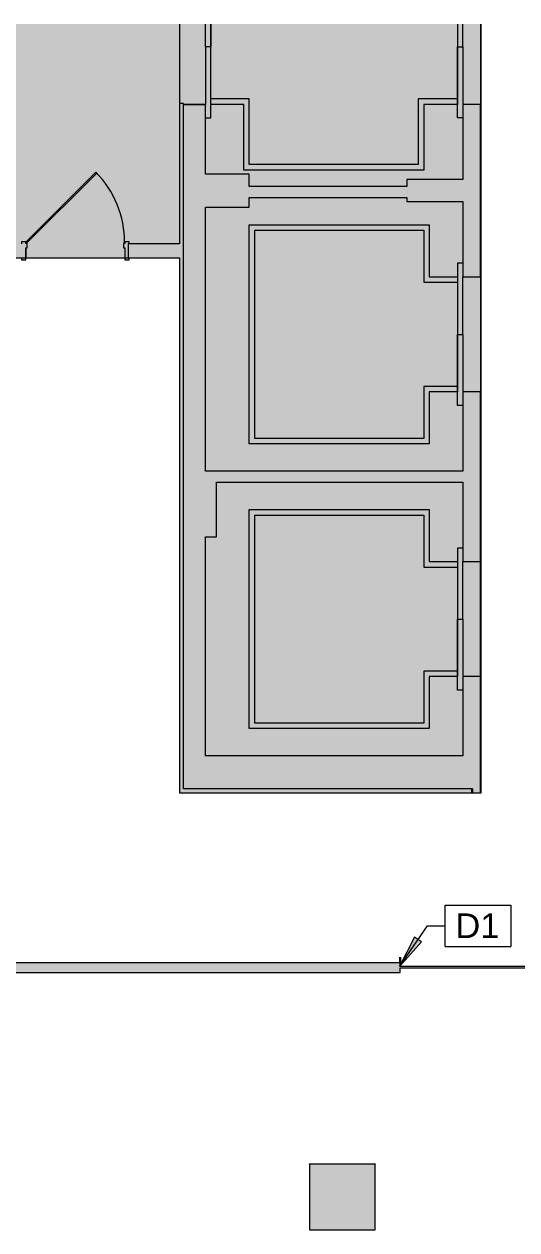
# Model space of a CAD drawing. Header units: inches. Extents: x 0 to 1865, y 0 to 1094.
# Drawn here: x 1324.8 to 1504.7, y 653.4 to 1093.8 of the extents above; entities that cross this region are included whole.
import ezdxf

# ---------------------------------------------------------------- set-up
doc = ezdxf.new("R2010")
doc.units = ezdxf.units.IN
doc.header["$MEASUREMENT"] = 0
doc.linetypes.add('Demolished', pattern=[0.1875, 0.125, -0.0625])
for name, color, linetype, lineweight in [('A-ANNO-KEYN', 231, 'Continuous', 9), ('A-DETL', 90, 'Continuous', 9), ('A-DETL-GENF', 92, 'Continuous', 9), ('A-DOOR', 31, 'Continuous', 13), ('A-WALL', 113, 'Continuous', 13), ('A-WALL-PATT', 111, 'Continuous', 13), ('B-CL', 7, 'Continuous', 9), ('CORE', 7, 'Continuous', 9), ('CORRIDOR', 7, 'Continuous', 9), ('I-WALL', 2, 'Continuous', 13), ('S-COLS', 52, 'Continuous', 13), ('Victor Bldg - 5th Floor_LINK_dwg', 8, 'Continuous', 9)]:
    doc.layers.add(name, color=color, linetype=linetype, lineweight=lineweight)
doc.styles.add('Arial', font='arial.ttf', dxfattribs={"height": 9})

# ---------------------------------------------------------------- blocks, each defined once
blk = doc.blocks.new('Victor Bldg - 5th Floor_LINK_dwg-6972324-Level XX  DEMOLITION')
at = {"layer": 'B-CL'}
blk.add_line((1429, 677.43), (1429, 677.5), dxfattribs=at)
at = {"layer": 'B-CL', "flags": 128}
blk.add_lwpolyline([(1429, 677.5), (1453, 677.5), (1453, 677.43)], dxfattribs=at)
at = {"layer": 'CORE'}
for p, q in [((1381.5, 1093.8), (1381.5, 1064.75)), ((1393, 1066.5), (1393, 1093.8)), ((1393, 1064.5), (1393, 1093.8)), ((1491.5, 1064.5), (1491.5, 1064.41)), ((1491.5, 1001.5), (1491.5, 959.5)), ((1491.5, 855.5), (1491.5, 897.5)), ((1488.25, 813), (1488.5, 813))]:
    blk.add_line(p, q, dxfattribs=at)
at = {"layer": 'CORE', "flags": 128}
for points in [[(1393, 1093.8), (1393, 1085.5), (1391, 1085.5), (1391, 1093.8)], [(1483, 1093.8), (1483, 1066.5), (1468.72, 1066.5), (1468.72, 1042.51), (1407, 1042.51), (1407, 1066.5), (1393, 1066.5)], [(1483, 1093.8), (1483, 1064.5), (1470.72, 1064.5), (1470.72, 1040.51), (1405, 1040.51), (1405, 1064.5), (1393, 1064.5)], [(1483, 1093.8), (1483, 1085.5), (1485, 1085.5), (1485, 1093.8)], [(1491.5, 1093.8), (1491.5, 1064.5), (1485, 1064.5), (1485, 1064.41)], [(1391, 1059.54), (1393, 1059.54), (1393, 1085.5), (1391, 1085.5), (1391, 1064.41)], [(1485, 1059.54), (1483, 1059.54), (1483, 1085.5), (1485, 1085.5), (1485, 1064.41)], [(1383, 1064.5), (1391, 1064.5), (1391, 1064.41)], [(1407, 1020.5), (1472.72, 1020.5), (1472.72, 1001.5), (1483, 1001.5), (1483, 959.5), (1472.72, 959.5), (1472.72, 940.5), (1407, 940.5), (1407, 1020.5)], [(1409, 1018.5), (1470.72, 1018.5), (1470.72, 999.5), (1483, 999.5), (1483, 961.5), (1470.72, 961.5), (1470.72, 942.5), (1409, 942.5), (1409, 1018.5)], [(1325.38, 1008.5), (1325.5, 1008.5), (1325.5, 1012.13)], [(1485, 1006.46), (1483, 1006.46), (1483, 980.5), (1485, 980.5), (1485, 1001.5)], [(1485, 954.54), (1483, 954.54), (1483, 980.5), (1485, 980.5), (1485, 959.5)], [(1407, 916.5), (1472.72, 916.5), (1472.72, 897.5), (1483, 897.5), (1483, 855.5), (1472.72, 855.5), (1472.72, 836.5), (1407, 836.5), (1407, 916.5)], [(1409, 914.5), (1470.72, 914.5), (1470.72, 895.5), (1483, 895.5), (1483, 857.5), (1470.72, 857.5), (1470.72, 838.5), (1409, 838.5), (1409, 914.5)], [(1485, 902.46), (1483, 902.46), (1483, 876.5), (1485, 876.5), (1485, 897.5)], [(1485, 850.54), (1483, 850.54), (1483, 876.5), (1485, 876.5), (1485, 855.5)]]:
    blk.add_lwpolyline(points, dxfattribs=at)
at = {"layer": 'CORRIDOR', "color": 10, "lineweight": 30}
for p, q in [((1462.13, 750.93), (1462.13, 753)), ((1462.13, 751.56), (1462.13, 750.94))]:
    blk.add_line(p, q, dxfattribs=at)
at = {"layer": 'CORRIDOR', "color": 250, "lineweight": 20}
blk.add_line((1462.13, 751.56), (1462.13, 750.94), dxfattribs=at)
blk = doc.blocks.new('Concrete-Rectangular-Column - 24_ X 24_-6973359-Level XX  DEMOLITION')
at = {"layer": 'S-COLS', "lineweight": 9}
blk.add_hatch(color=7, dxfattribs=at).paths.add_polyline_path([(12, -12), (12, 12), (-12, 12), (-12, -12)], flags=0)
at = {"layer": 'S-COLS', "color": 8, "lineweight": 20}
for p, q in [((12, 12), (-12, 12)), ((-12, 12), (-12, -12)), ((12, -12), (12, 12)), ((-12, -12), (12, -12))]:
    blk.add_line(p, q, dxfattribs=at)
blk = doc.blocks.new('Door - Single - Solid Door-6981945-Level XX  DEMOLITION')
at = {"layer": 'A-DOOR'}
h = blk.add_hatch(color=50, dxfattribs=at)
h.paths.add_polyline_path([(23.48, -3.16), (23.62, -3.16), (23.62, -2.41), (23.24, -2.41), (23.24, 2.59), (23.62, 2.59), (23.62, 3.34), (22.12, 3.34), (22.12, 2.71), (21.62, 2.71), (21.62, 1.21), (22.12, 1.21), (22.12, -3.16), (23.24, -3.16)], flags=0)
h.paths.add_polyline_path([(-15.26, -3.16), (-14.13, -3.16), (-14.13, 1.21), (-13.63, 1.21), (-13.63, 2.71), (-14.13, 2.71), (-14.13, 3.34), (-15.63, 3.34), (-15.63, 2.59), (-15.26, 2.59), (-15.26, -2.41), (-15.63, -2.41), (-15.63, -3.16)], flags=0)
at = {"layer": 'A-DOOR', "color": 8, "lineweight": 20}
for p, q in [((-14.01, 3.34), (11.45, 28.79)), ((11.8, 28.44), (-13.65, 2.99)), ((11.45, 28.79), (11.8, 28.44)), ((-15.63, 3.34), (-15.63, 2.59)), ((-14.13, 3.34), (-15.63, 3.34)), ((-14.13, 2.71), (-14.13, 3.34)), ((-13.63, 2.71), (-14.13, 2.71)), ((-14.13, -3.16), (-14.13, 1.21)), ((-14.13, 1.21), (-13.63, 1.21)), ((-13.65, 2.99), (-14.01, 3.34)), ((-13.63, 1.21), (-13.63, 2.71)), ((22.12, 2.71), (21.62, 2.71)), ((21.62, 2.71), (21.62, 1.21)), ((21.62, 1.21), (22.12, 1.21)), ((23.62, 3.34), (22.12, 3.34)), ((22.12, 3.34), (22.12, 2.71)), ((22.12, 1.21), (22.12, -3.16)), ((23.62, 2.59), (23.62, 3.34)), ((-15.63, -2.41), (-15.63, -3.16)), ((-15.63, -3.16), (-14.13, -3.16)), ((22.12, -3.16), (23.62, -3.16)), ((23.62, -3.16), (23.62, -2.41))]:
    blk.add_line(p, q, dxfattribs=at)
at = {"layer": 'A-DOOR', "lineweight": 9}
blk.add_arc((-14.01, 3.34), 36, 359.5, 45, dxfattribs=at)
blk = doc.blocks.new('Keynote Tag - Keynote Number - Boxed-135510-Level XX  DEMOLITION')
at = {"layer": 'A-ANNO-KEYN'}
for p, q in [((-0.125, -0.0792), (-0.125, 0.0781)), ((-0.125, 0.0781), (0.125, 0.0781)), ((0.125, 0.0781), (0.125, -0.0792)), ((-0.125, -0.0792), (0.125, -0.0792))]:
    blk.add_line(p, q, dxfattribs=at)

msp = doc.modelspace()

# ---------------------------------------------------------------- hatches: boundary and pattern name
at = {"layer": 'A-ANNO-KEYN'}
msp.add_hatch(color=256, dxfattribs=at).paths.add_polyline_path([(1461.84, 749.61), (1469.96, 758.59), (1467.35, 760.39)], flags=0)
at = {"layer": 'A-DETL-GENF'}
h = msp.add_hatch(color=254, dxfattribs=at)
h.paths.add_polyline_path([(1864.71, 15.5), (1864.71, 749.5), (1858.12, 749.5), (1858.12, 714.25), (1802, 714.25), (1802, 677.43), (1813, 677.43), (1813, 653.43), (1802, 653.43), (1802, 411.93), (1641.06, 411.93), (1641.06, 27.5), (1683, 27.5), (1683, 15.5), (1738, 15.5), (1738, 27.5), (1744, 27.5), (1744, 15.5), (1799, 15.5), (1799, 27.5), (1819, 27.5), (1819, 41.5), (1843, 41.5), (1843, 27.5), (1863, 27.5), (1863, 15.5)], flags=0)
h.paths.add_polyline_path([(1799, 293.5), (1789, 293.5), (1789, 317.5), (1813, 317.5), (1813, 293.5), (1801.1, 293.5)], flags=0)
h.paths.add_polyline_path([(1491.5, 813), (1491.69, 813), (1491.69, 1093.8), (1321.5, 1093.8), (1321.5, 1013.5), (1323.88, 1013.5), (1323.88, 1014.25), (1325.38, 1014.25), (1325.38, 1013.62), (1325.88, 1013.62), (1325.88, 1012.12), (1325.38, 1012.12), (1325.38, 1008.5), (1361.63, 1008.5), (1361.63, 1012.12), (1361.13, 1012.12), (1361.13, 1013.62), (1361.63, 1013.62), (1361.63, 1014.25), (1363.13, 1014.25), (1363.13, 1013.5), (1381.5, 1013.5), (1381.5, 1064.75), (1383, 1064.75), (1383, 1064.41), (1391, 1064.41), (1391, 1039), (1407, 1039), (1407, 1034.5), (1464.5, 1034.5), (1464.5, 1037), (1485, 1037), (1485, 1064.41), (1491.5, 1064.41), (1491.5, 1001.5), (1485, 1001.5), (1485, 1029), (1464.5, 1029), (1464.5, 1030.5), (1407, 1030.5), (1407, 1027), (1391, 1027), (1391, 930.5), (1485, 930.5), (1485, 959.5), (1491.5, 959.5), (1491.5, 897.5), (1485, 897.5), (1485, 926.5), (1395, 926.5), (1395, 906.5), (1391, 906.5), (1391, 826.5), (1485, 826.5), (1485, 855.5), (1491.5, 855.5), (1491.5, 813.33)], flags=0)
h.paths.add_polyline_path([(1488.25, 813), (1488.5, 813), (1488.5, 814.5), (1488.25, 814.5), (1488.25, 813.5)], flags=0)
h.paths.add_polyline_path([(1286.63, 813), (1286.63, 815.63), (1286.13, 815.63), (1286.13, 817.13), (1286.63, 817.13), (1286.63, 817.75), (1288.13, 817.75), (1288.13, 817), (1290.75, 817), (1290.75, 856.63), (1295.88, 856.63), (1295.88, 865.13), (1290.75, 865.13), (1290.75, 912.38), (1294.25, 912.38), (1294.25, 868.63), (1318, 868.63), (1318, 912.38), (1315.44, 912.38), (1315.44, 912.5), (993.06, 912.5), (993.06, 951.5), (990.43, 951.5), (990.43, 950.75), (988.93, 950.75), (988.93, 956.13), (988.43, 956.17), (988.43, 957.63), (988.93, 957.63), (988.93, 958.25), (990.43, 958.25), (990.43, 957.5), (993.06, 957.5), (993.06, 1017.06), (1016.5, 1017.06), (1016.5, 1037.5), (1036, 1037.5), (1036, 1093.8), (867.44, 1093.8), (867.44, 957.5), (951.18, 957.5), (951.18, 958.25), (952.68, 958.25), (952.68, 957.63), (953.18, 957.63), (953.18, 956.13), (952.68, 956.13), (952.68, 950.75), (951.18, 950.75), (951.18, 951.5), (833.56, 951.5), (833.56, 907.5), (848.81, 907.5), (848.81, 908.25), (850.31, 908.25), (850.31, 905.37), (850.81, 905.37), (850.81, 904), (886.06, 904), (886.06, 905.37), (886.56, 905.37), (886.56, 908.25), (888.06, 908.25), (888.06, 907.5), (902.81, 907.5), (902.81, 951.31), (907.31, 951.31), (907.31, 817.56), (1002.88, 817.56), (1002.88, 818.31), (1004.38, 818.31), (1004.38, 814.44), (1004.88, 814.44), (1004.88, 813), (1040.13, 813), (1040.13, 814.44), (1040.63, 814.44), (1040.63, 818.31), (1042.13, 818.31), (1042.13, 817.56), (1052, 817.56), (1052, 813.06), (1042.13, 813.06), (1042.13, 813), (1052.5, 813), (1052.5, 912.38), (1058.5, 912.38), (1058.5, 817), (1248.88, 817), (1248.88, 817.75), (1250.38, 817.75), (1250.38, 817.13), (1250.88, 817.13), (1250.88, 815.63), (1250.38, 815.63), (1250.38, 813), (1286.5, 813)], flags=0)
h.paths.add_polyline_path([(962.94, 813), (1002.88, 813), (1002.88, 813.06), (902.81, 813.06), (902.81, 813), (929.68, 813)], flags=0)
h.paths.add_polyline_path([(1633.75, 813.25), (1633.75, 814.5), (1633.5, 814.5), (1633.5, 813.25)], flags=0)
h.paths.add_polyline_path([(1321.5, 817), (1321.5, 865.13), (1299.38, 865.13), (1299.38, 817), (1303.1, 817)], flags=0)
h.paths.add_polyline_path([(1295.88, 817), (1295.88, 853.13), (1294.25, 853.13), (1294.25, 817)], flags=0)
h.paths.add_polyline_path([(1737.06, 817.75), (1864.71, 817.75), (1864.71, 994.5), (1841.99, 994.5), (1841.99, 1002.5), (1843.49, 1002.5), (1843.49, 1093.8), (1737.13, 1093.8), (1737.13, 932.5), (1737.25, 932.5), (1737.25, 924.5), (1737.13, 924.5), (1737.13, 826.5), (1737.06, 826.5), (1737.06, 818.54)], flags=0)
h.paths.add_polyline_path([(1710.5, 817.75), (1710.5, 826.5), (1730.63, 826.5), (1730.63, 924.5), (1710.5, 924.5), (1710.5, 926.5), (1657.5, 926.5), (1657.5, 924.5), (1637, 924.5), (1637, 897.5), (1630.5, 897.5), (1630.5, 855.5), (1637, 855.5), (1637, 826.5), (1657.5, 826.5), (1657.5, 817.75)], flags=0)
h.paths.add_polyline_path([(1321.5, 912.38), (1321.5, 927.56), (1321.44, 927.56), (1321.44, 912.38)], flags=0)
h.paths.add_polyline_path([(996.56, 916), (1023.22, 916), (1023.22, 936.5), (1026.38, 936.5), (1026.38, 1013.5), (1016.5, 1013.5), (1016.5, 1013.56), (996.56, 1013.56), (996.56, 927.4)], flags=0)
h.paths.add_polyline_path([(1047.22, 924.5), (1208, 924.5), (1208, 932.5), (1047.22, 932.5)], flags=0)
h.paths.add_polyline_path([(1213, 924.5), (1315.44, 924.5), (1315.42, 924.56), (1257.19, 924.56), (1257.19, 956.69), (1213, 956.69), (1213, 924.56)], flags=0)
h.paths.add_polyline_path([(1291.79, 927.56), (1318, 927.56), (1318, 927.94), (1317.25, 927.94), (1317.25, 929.44), (1317.88, 929.44), (1317.88, 929.94), (1319.38, 929.94), (1319.38, 929.44), (1321.5, 929.44), (1321.5, 965.69), (1319.38, 965.69), (1319.38, 965.19), (1317.88, 965.19), (1317.88, 965.69), (1317.25, 965.69), (1317.25, 967.19), (1318, 967.19), (1318, 1004.12), (1261, 1004.12), (1261, 1009.12), (1318, 1009.12), (1318, 1066.12), (1042, 1066.12), (1042, 936.5), (1090, 936.5), (1090, 960.5), (1095, 960.5), (1095, 936.5), (1208, 936.5), (1208, 960.69), (1261.19, 960.69), (1261.19, 927.56), (1279.4, 927.56)], flags=0)
h.paths.add_polyline_path([(1710.5, 930.5), (1710.5, 932.5), (1730.63, 932.5), (1730.63, 1093.8), (1630.5, 1093.8), (1630.5, 1064.5), (1637, 1064.5), (1637, 1001.5), (1630.5, 1001.5), (1630.5, 959.5), (1637, 959.5), (1637, 932.5), (1657.5, 932.5), (1657.5, 930.5), (1698.98, 930.5)], flags=0)
h.paths.add_polyline_path([(1029.88, 936.5), (1038.5, 936.5), (1038.5, 1013.5), (1029.88, 1013.5), (1029.88, 938.81)], flags=0)
h.paths.add_polyline_path([(853, 957.5), (861.94, 957.5), (861.94, 1093.8), (838, 1093.8), (838, 1037.5), (853, 1037.5), (853, 1013.5), (838, 1013.5), (838, 957.5)], flags=0)
h.paths.add_polyline_path([(1847.99, 1002.5), (1864.71, 1002.5), (1864.71, 1045.5), (1847.99, 1045.5), (1847.99, 1026.5)], flags=0)
h.paths.add_polyline_path([(694.08, 1017), (765, 1017), (765, 1093.8), (12, 1093.8), (12, 1064.5), (34.13, 1064.5), (34.13, 1017), (493.14, 1017), (493.14, 1037.5), (517.14, 1037.5), (517.14, 1017), (668.63, 1017)], flags=0)
h.paths.add_polyline_path([(1847.99, 1052), (1864.71, 1052), (1864.71, 1093.8), (1847.99, 1093.8)], flags=0)
h.paths.add_polyline_path([(1042, 1070.12), (1318, 1070.12), (1318, 1080.12), (1042, 1080.12)], flags=0)
h.paths.add_polyline_path([(1318, 1084.12), (1318, 1093.8), (1042, 1093.8), (1042, 1084.12), (1279.4, 1084.12)], flags=0)
at = {"layer": 'A-WALL-PATT', "lineweight": 9}
for points in [[(1383, 814.5), (1383, 1064.75), (1381.5, 1064.75), (1381.5, 814.5)], [(1391, 1039), (1391, 1064.41), (1383, 1064.41), (1383, 1039)], [(1485, 1037), (1491.5, 1037), (1491.5, 1064.41), (1485, 1064.41)], [(1391, 1027), (1407, 1027), (1407, 1039), (1383, 1039), (1383, 1027)], [(1485, 1029), (1491.5, 1029), (1491.5, 1037), (1464.5, 1037), (1464.5, 1029)], [(1464.5, 1030.5), (1464.5, 1034.5), (1407, 1034.5), (1407, 1030.5)], [(1391, 930.5), (1391, 1027), (1383, 1027), (1383, 930.5)], [(1485, 1001.5), (1491.5, 1001.5), (1491.5, 1029), (1485, 1029)], [(1488.5, 897.5), (1491.5, 897.5), (1491.5, 959.5), (1485, 959.5), (1485, 897.5)], [(1395, 906.5), (1395, 930.5), (1383, 930.5), (1383, 906.5), (1391, 906.5)], [(1396.46, 926.5), (1485, 926.5), (1485, 930.5), (1395, 930.5), (1395, 926.5)], [(1383, 814.5), (1391, 814.5), (1391, 906.5), (1383, 906.5), (1383, 818.54)], [(1491.5, 826.5), (1491.5, 855.5), (1485, 855.5), (1485, 826.5), (1488.5, 826.5)], [(1462.13, 814.5), (1488.5, 814.5), (1488.5, 826.5), (1391, 826.5), (1391, 814.5), (1453, 814.5)], [(1491.5, 813), (1491.5, 826.5), (1488.5, 826.5), (1488.5, 813)], [(1453, 813), (1488.25, 813), (1488.25, 814.5), (1381.5, 814.5), (1381.5, 813), (1429, 813)], [(1286.5, 747.43), (1462.13, 747.43), (1462.13, 750.93), (964.81, 750.93), (964.81, 747.43), (1260.69, 747.43)]]:
    msp.add_hatch(color=7, dxfattribs=at).paths.add_polyline_path(points, flags=0)
h = msp.add_hatch(color=7, dxfattribs=at)
h.paths.add_polyline_path([(1362.75, 1008.5), (1381.5, 1008.5), (1381.5, 1013.5), (1362.75, 1013.5)], flags=0)
h.paths.add_polyline_path([(1321.5, 1008.5), (1324.25, 1008.5), (1324.25, 1013.5), (1321.5, 1013.5), (1321.5, 1009.12)], flags=0)

# ---------------------------------------------------------------- linework, layer by layer
at = {"layer": 'A-ANNO-KEYN'}
for p, q in [((1461.84, 749.61), (1472.12, 764.51)), ((1472.12, 764.51), (1478.59, 764.51)), ((1467.35, 760.39), (1461.84, 749.61)), ((1461.84, 749.61), (1469.96, 758.59)), ((1469.96, 758.59), (1467.35, 760.39))]:
    msp.add_line(p, q, dxfattribs=at)
at = {"layer": 'A-DETL'}
for p, q in [((1491.69, 813), (1491.69, 1093.8)), ((1321.5, 1008.5), (1381.5, 1008.5)), ((1381.5, 1008.5), (1381.5, 813)), ((1381.5, 813), (1491.69, 813))]:
    msp.add_line(p, q, dxfattribs=at)
at = {"layer": 'A-WALL', "color": 8, "lineweight": 20}
for p, q in [((1383, 1064.75), (1381.5, 1064.75)), ((1381.5, 1064.75), (1381.5, 1013.5)), ((1383, 814.5), (1383, 1064.75)), ((1391, 1064.41), (1383, 1064.41)), ((1391, 1039), (1391, 1064.41)), ((1407, 1039), (1391, 1039)), ((1407, 1034.5), (1407, 1039)), ((1485, 1037), (1464.5, 1037)), ((1464.5, 1037), (1464.5, 1034.5)), ((1491.5, 1029), (1491.5, 1037)), ((1407, 1027), (1407, 1030.5)), ((1464.5, 1030.5), (1464.5, 1029)), ((1391, 930.5), (1391, 1027)), ((1391, 1027), (1407, 1027)), ((1464.5, 1029), (1485, 1029)), ((1381.5, 1008.5), (1381.5, 813)), ((1395, 930.5), (1391, 930.5)), ((1395, 906.5), (1395, 926.5)), ((1391, 826.5), (1391, 906.5)), ((1391, 906.5), (1395, 906.5)), ((1485, 826.5), (1391, 826.5)), ((1381.5, 813), (1488.25, 813)), ((1488.5, 814.5), (1383, 814.5)), ((1488.25, 813), (1488.25, 814.5))]:
    msp.add_line(p, q, dxfattribs=at)
at = {"layer": 'I-WALL', "color": 8, "lineweight": 20}
for p, q in [((1485, 1064.41), (1485, 1037)), ((1491.5, 1064.41), (1485, 1064.41)), ((1491.5, 1037), (1491.5, 1064.41)), ((1464.5, 1034.5), (1407, 1034.5)), ((1407, 1030.5), (1464.5, 1030.5)), ((1485, 1029), (1485, 1001.5)), ((1491.5, 1001.5), (1491.5, 1029)), ((1381.5, 1013.5), (1362.75, 1013.5)), ((1362.75, 1013.5), (1362.75, 1008.5)), ((1362.75, 1008.5), (1381.5, 1008.5)), ((1485, 1001.5), (1491.5, 1001.5)), ((1485, 959.5), (1485, 930.5)), ((1491.5, 959.5), (1485, 959.5)), ((1491.5, 897.5), (1491.5, 959.5)), ((1485, 930.5), (1395, 930.5)), ((1395, 926.5), (1485, 926.5)), ((1485, 926.5), (1485, 897.5)), ((1485, 897.5), (1491.5, 897.5)), ((1485, 855.5), (1485, 826.5)), ((1491.5, 855.5), (1485, 855.5)), ((1491.5, 813), (1491.5, 855.5)), ((1488.5, 814.5), (1488.5, 813)), ((1488.5, 813), (1491.5, 813)), ((1462.13, 750.93), (964.81, 750.93)), ((1462.13, 749.68), (1462.13, 750.93)), ((1462.13, 747.43), (1462.13, 749.18)), ((964.81, 747.43), (1462.13, 747.43))]:
    msp.add_line(p, q, dxfattribs=at)
at = {"layer": 'I-WALL', "color": 250, "linetype": 'Demolished', "lineweight": 20}
for p, q in [((1542.98, 749.68), (1462.13, 749.68)), ((1462.13, 749.18), (1542.98, 749.18))]:
    msp.add_line(p, q, dxfattribs=at)

# ---------------------------------------------------------------- block references
at = {"layer": 'A-ANNO-KEYN', "xscale": 95.99999999999994, "yscale": 95.99999999999994, "zscale": 95.99999999999994}
msp.add_blockref('Keynote Tag - Keynote Number - Boxed-135510-Level XX  DEMOLITION', (1490.59, 764.57), dxfattribs=at)
at = {"layer": 'A-DOOR'}
msp.add_blockref('Door - Single - Solid Door-6981945-Level XX  DEMOLITION', (1339.51, 1010.91), dxfattribs=at)
at = {"layer": 'S-COLS', "lineweight": 9}
msp.add_blockref('Concrete-Rectangular-Column - 24_ X 24_-6973359-Level XX  DEMOLITION', (1441, 665.43), dxfattribs=at)
at = {"layer": 'Victor Bldg - 5th Floor_LINK_dwg', "color": 7}
msp.add_blockref('Victor Bldg - 5th Floor_LINK_dwg-6972324-Level XX  DEMOLITION', (0, 0), dxfattribs=at)

# ---------------------------------------------------------------- texts
at = {"layer": 'A-ANNO-KEYN', "insert": (1482.3, 769.02), "char_height": 9, "width": 19.695, "attachment_point": 1, "style": 'Arial'}
msp.add_mtext('D1', dxfattribs=at)

doc.saveas('drawing.dxf')
